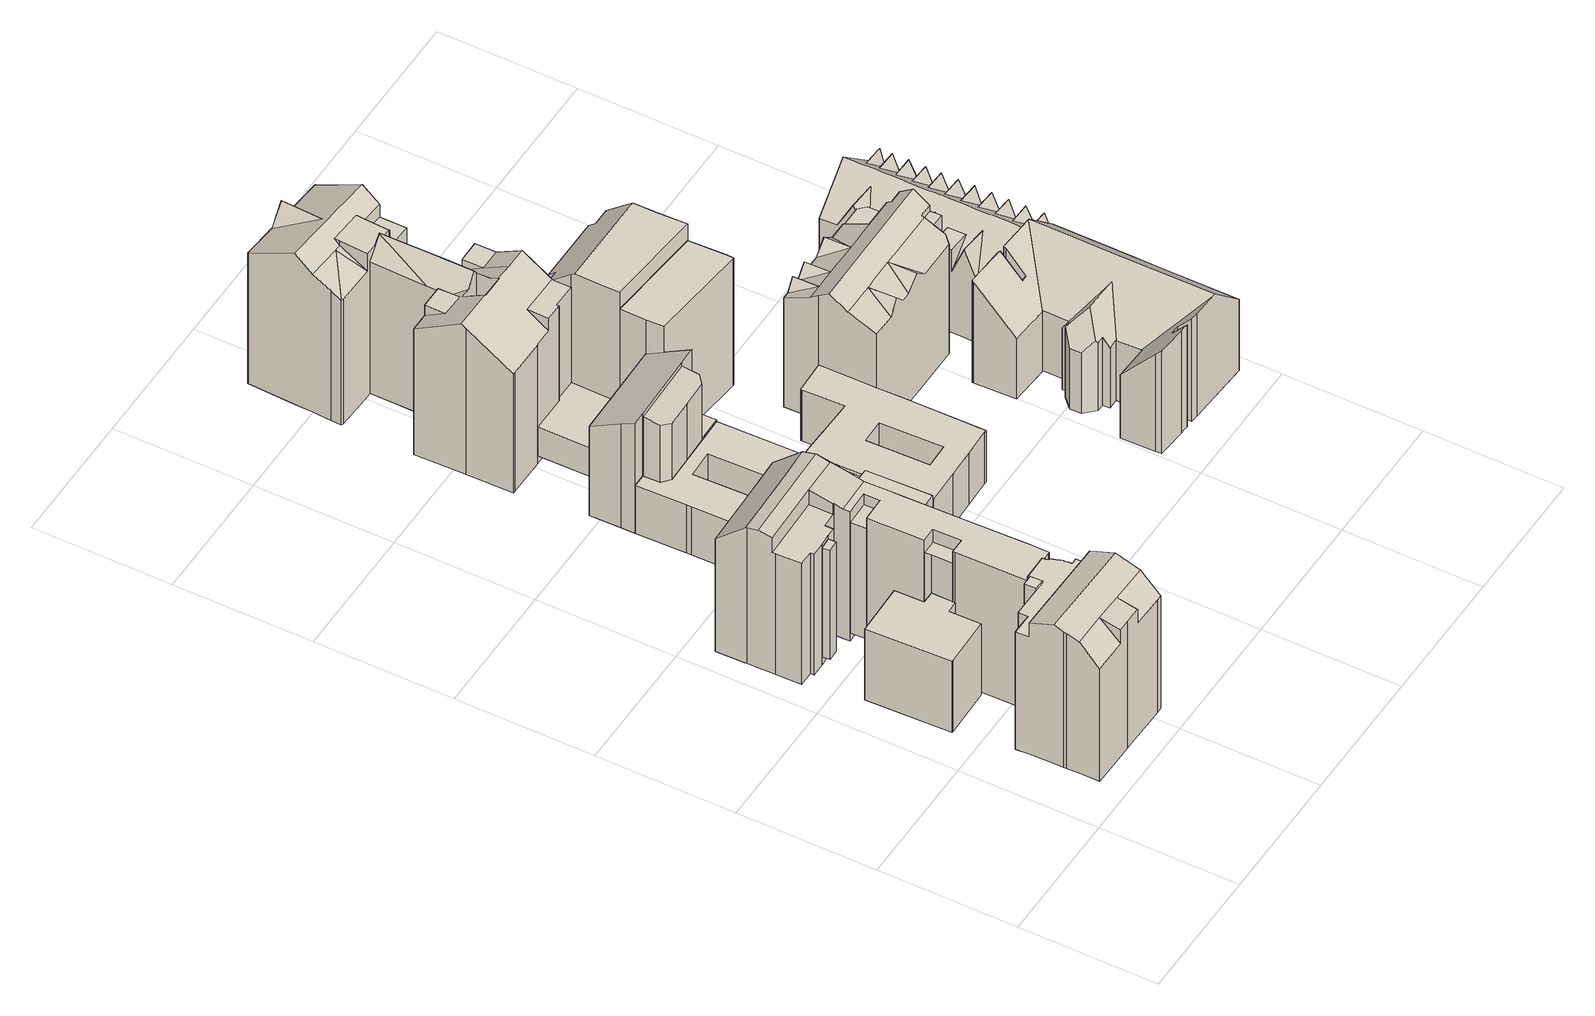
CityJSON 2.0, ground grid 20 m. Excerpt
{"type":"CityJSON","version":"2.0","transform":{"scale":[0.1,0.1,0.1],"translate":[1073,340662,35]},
"CityObjects":{
"building1":{"type":"Building","children":["building1-1","building1-2","building1-3","building1-4","building1-5","building1-6","building1-7"]},
"building1-1":{"type":"BuildingPart","attributes":{"measuredHeight":18.88,"roofType":"FLACHDACH","HoeheDach":"60","NiedrigsteTraufeDesGebaeudes":"60","Blattnummer":"102081","HoeheGrund":"41"},"parents":["building1"],"geometry":[{"type":"Solid","lod":"2","boundaries":[[[[0,1,2,3]],[[4,5,6,7]],[[7,6,1,0]],[[6,5,2,1]],[[5,4,3,2]],[[4,7,0,3]]]]}]},
"building1-2":{"type":"BuildingPart","attributes":{"measuredHeight":12.31,"roofType":"FLACHDACH","HoeheDach":"53","NiedrigsteTraufeDesGebaeudes":"53","Blattnummer":"102081","HoeheGrund":"41"},"parents":["building1"],"geometry":[{"type":"Solid","lod":"2","boundaries":[[[[8,9,10,11,12,13,14,15,16,17]],[[18,19,20,21,22,23,24,25,26,27]],[[27,26,9,8]],[[26,25,10,9]],[[25,24,11,10]],[[24,23,12,11]],[[23,22,13,12]],[[22,21,14,13]],[[21,20,15,14]],[[20,19,16,15]],[[19,18,17,16]],[[18,27,8,17]]]]}]},
"building1-3":{"type":"BuildingPart","attributes":{"measuredHeight":20.42,"roofType":"FLACHDACH","HoeheDach":"63","NiedrigsteTraufeDesGebaeudes":"63","Blattnummer":"102081","HoeheGrund":"42"},"parents":["building1"],"geometry":[{"type":"Solid","lod":"2","boundaries":[[[[28,29,30,31]],[[32,33,34,35]],[[35,34,29,28]],[[34,33,30,29]],[[33,32,31,30]],[[32,35,28,31]]]]}]},
"building1-4":{"type":"BuildingPart","attributes":{"measuredHeight":23.89,"roofType":"FLACHDACH","HoeheDach":"63","NiedrigsteTraufeDesGebaeudes":"59","Blattnummer":"102081","HoeheGrund":"39"},"parents":["building1"],"geometry":[{"type":"Solid","lod":"2","boundaries":[[[[36,37,38,39,40,41,42]],[[43,44,45,46,47,48,49,50,51,52,53,54,55,56,57,58,59,60,61,39,38]],[[62,63,64,65]],[[65,64,66,67]],[[67,66,68,69]],[[69,68,70,71]],[[71,70,72,73]],[[74,36,42,75]],[[76,61,60,77]],[[78,58,57,79]],[[79,57,56,80]],[[80,56,55,81]],[[81,55,54,82]],[[82,54,53,83]],[[83,53,52,84]],[[84,52,51,85]],[[85,51,50,86]],[[86,50,49,87]],[[88,46,45,89]],[[89,45,44,90]],[[90,44,43,91]],[[92,93,94,95]],[[80,81,82,83,84,85,86,87,96,97,88,89,90,91,98,99,100,62,65,67,69,71,73,101,102,92,95,103,104,105,106,107,108,109,110,111,112,113,114,115,116,76,77,117,78,79]],[[118,119,120,121,122,123,124,125]],[[125,124,123,122,110,109,108,107]],[[41,40,115,114,113,112,126,127]],[[92,102,101,73,72,128,129,93]],[[97,96,87,49,48,47,46,88]],[[104,103,95,94,130,131,132,133,105]],[[106,105,133,118,125,107]],[[59,58,78,117,77,60]],[[98,91,43,38,37,99]],[[39,61,76,116,115,40]],[[62,100,99,37,36,74,63]],[[130,134,75,42,135,131]],[[112,111,110,122,121,126]],[[94,93,129,128,72,70,68,66,64,63,74,75,134,130]],[[131,135,42,41,127,136,132]],[[133,132,136,127,126,121,120,119,118]]]]}]},
"building1-5":{"type":"BuildingPart","attributes":{"measuredHeight":23.95,"roofType":"SATTELDACH","HoeheDach":"66","NiedrigsteTraufeDesGebaeudes":"62","Blattnummer":"102081","HoeheGrund":"42"},"parents":["building1"],"geometry":[{"type":"Solid","lod":"2","boundaries":[[[[137,138,139,140,141,142]],[[143,144,145,146,147,148,138,137]],[[149,150,146,145]],[[151,152,153,154,147,146]],[[155,156,157,148,147]],[[158,159,160,161]],[[161,160,162,163]],[[164,144,143,165]],[[147,154,155]],[[150,151,146]],[[166,167,168,169]],[[169,168,170,171]],[[171,170,172,173]],[[173,172,174,175]],[[175,174,176,177]],[[177,176,178,179]],[[179,178,180,181]],[[181,180,182,183]],[[183,182,184,185]],[[185,184,186,187]],[[188,189,190,191]],[[191,190,192,193]],[[193,192,194,195]],[[195,194,196,197]],[[198,157,156,199]],[[200,201,202,203,204,205,196,194,192,190,189,206,186,184,182,180,178,176,174,172,170,168,167,207,208,209,210,162,160,159]],[[211,212,199,156,155,154,153,152,213]],[[199,212,211,213,214,215,216,164,165,217,218,158,161,163,219,220,221,222,166,169,171,173,175,177,179,181,183,185,187,223,188,191,193,195,197,224,225,226,227,228,198]],[[218,217,165,143,137,142,200,159,158]],[[141,140,139,203,202,201,200,142]],[[227,226,225,204,203,139,138]],[[209,208,221,220,219,210]],[[205,204,225,224,197,196]],[[206,189,188,223,187,186]],[[207,167,166,222,221,208]],[[214,213,152,151,150,149,215]],[[216,215,149,145,144,164]],[[148,157,198,228,227,138]],[[162,210,219,163]]]]}]},
"building1-6":{"type":"BuildingPart","attributes":{"measuredHeight":18.5,"roofType":"FLACHDACH","HoeheDach":"60","NiedrigsteTraufeDesGebaeudes":"60","Blattnummer":"102081","HoeheGrund":"41"},"parents":["building1"],"geometry":[{"type":"Solid","lod":"2","boundaries":[[[[229,230,231,232,233]],[[234,235,236,237,238]],[[238,237,230,229]],[[237,236,231,230]],[[236,235,232,231]],[[235,234,233,232]],[[234,238,229,233]]]]}]},
"building1-7":{"type":"BuildingPart","attributes":{"measuredHeight":19.22,"roofType":"FLACHDACH","HoeheDach":"60","NiedrigsteTraufeDesGebaeudes":"60","Blattnummer":"102081","HoeheGrund":"41"},"parents":["building1"],"geometry":[{"type":"Solid","lod":"2","boundaries":[[[[239,240,241,242]],[[243,244,245,246]],[[246,245,240,239]],[[245,244,241,240]],[[244,243,242,241]],[[243,246,239,242]]]]}]},
"building2":{"type":"Building","attributes":{"measuredHeight":7.06,"roofType":"FLACHDACH","HoeheDach":"47","NiedrigsteTraufeDesGebaeudes":"47","Blattnummer":"102081","HoeheGrund":"40"},"geometry":[{"type":"Solid","lod":"2","boundaries":[[[[247,248,249,250,251,252]],[[253,254,255,256,257,258]],[[258,257,248,247]],[[257,256,249,248]],[[256,255,250,249]],[[255,254,251,250]],[[254,253,252,251]],[[253,258,247,252]]]]}]},
"building3":{"type":"Building","children":["building3-1","building3-2"]},
"building3-1":{"type":"BuildingPart","attributes":{"measuredHeight":22,"roofType":"FLACHDACH","HoeheDach":"59","NiedrigsteTraufeDesGebaeudes":"59","Blattnummer":"102081","HoeheGrund":"37"},"parents":["building3"],"geometry":[{"type":"Solid","lod":"2","boundaries":[[[[259,260,261,262]],[[263,264,265,266]],[[266,265,267,268]],[[268,267,269,270]],[[270,269,260,259]],[[264,263,271,272]],[[273,272,271,274,262,261]],[[268,270,259,262,274,271,263,266]],[[269,267,265,264,272,273,261,260]]]]}]},
"building3-2":{"type":"BuildingPart","attributes":{"measuredHeight":25.01,"roofType":"PULTDACH","HoeheDach":"62","NiedrigsteTraufeDesGebaeudes":"58","Blattnummer":"102081","HoeheGrund":"37"},"parents":["building3"],"geometry":[{"type":"Solid","lod":"2","boundaries":[[[[275,276,277,278,279,280,281,282,283]],[[284,285,286,287]],[[288,282,281,289]],[[289,281,280,290]],[[290,280,279,291]],[[291,279,278,292]],[[292,278,277,293]],[[293,277,276,294]],[[295,296,297,298,288,289,290,291,292,293,294,299,284,287]],[[300,301,283,282,288,298,297,296]],[[295,287,286,302,300,296]],[[285,284,299,294,276,275]],[[302,286,285,275,283,301,300]]]]}]},
"building4":{"type":"Building","children":["building4-1","building4-2","building4-3","building4-4","building4-5","building4-6","building4-7","building4-8","building4-9","building4-10"]},
"building4-1":{"type":"BuildingPart","attributes":{"measuredHeight":26.14,"roofType":"SATTELDACH","HoeheDach":"62","NiedrigsteTraufeDesGebaeudes":"58","Blattnummer":"102081","HoeheGrund":"36"},"parents":["building4"],"geometry":[{"type":"Solid","lod":"2","boundaries":[[[[303,304,305,306]],[[307,308,303,306]],[[308,309,303]],[[310,311,312]],[[313,311,310]],[[314,315,316,317]],[[318,306,305,319]],[[320,307,306,318]],[[321,322,323,324]],[[324,323,325,326]],[[308,327,328,309]],[[316,329,330,331,317]],[[309,328,332]],[[333,330,329]],[[315,334,329,316]],[[335,336,337,338]],[[303,309,332,333,329,334,339,340,341,342,343,344,345,304]],[[346,347,348,349,350,327,308,307,320]],[[351,312,311,313,352,353,336,335,354,355,356,357,358,359,326,325]],[[344,343,342,341,340,339,337,336,353,352,313,310,312,351,325,323,322,345]],[[338,360,361,362,363,348,347,346,320,318,319,364,365,321,324,326,359,358,357,356,355,354,335]],[[305,304,345,322,321,365,364,319]],[[334,315,314,362,361,360,338,337,339]],[[363,362,314,317,331,349,348]],[[350,349,331,330,333,332,328,327]]]]}]},
"building4-2":{"type":"BuildingPart","attributes":{"measuredHeight":25.74,"roofType":"SATTELDACH","HoeheDach":"62","NiedrigsteTraufeDesGebaeudes":"57","Blattnummer":"102081","HoeheGrund":"36"},"parents":["building4"],"geometry":[{"type":"Solid","lod":"2","boundaries":[[[[366,367,368,369]],[[370,371,372]],[[373,374,375,376,377]],[[378,379,380,381,374,373]],[[382,383,384,385,378,373]],[[386,387,388,389,390,391]],[[392,393,385,384,394]],[[395,396,393,392]],[[396,397,398,399,393]],[[400,401,402,403]],[[403,402,404,405]],[[406,368,367]],[[366,369,407]],[[408,376,375,409]],[[410,381,380,411]],[[411,380,379,412]],[[413,391,390]],[[414,388,387,415]],[[415,387,386,416]],[[393,399,385]],[[417,398,397,418]],[[404,402,401,419,420,421,413,390,389,422,395,392,394,423,424,425,426,427,428]],[[418,429,430,431,432,414,415,416,433,434,435,436,400,403,405,437,438,439,440,441,442,443,444,408,409,445,410,411,412,446,447,417],[448,449,450,451,452,453,454,455,456,457,458]],[[407,369,368,406,459,441,440,439,438,460]],[[428,427,426,461,462,463,406,367,366,407,460]],[[425,453,452,451,450,462,461,426]],[[424,423,455,454,453,425]],[[434,433,416,386,391,413,421,420,435]],[[449,448,458,383,382,463,462,450]],[[459,372,371,443,442,441]],[[370,377,376,408,444,443,371]],[[385,399,398,417,447,446,378]],[[423,394,384,383,458,457,456,455]],[[422,431,430,429,418,397,396,395]],[[389,388,414,432,431,422]],[[446,412,379,378]],[[374,381,410,445,409,375]],[[436,435,420,419,401,400]],[[437,405,404,428,460,438]],[[463,382,373,377,370,372,459,406]]]]}]},
"building4-3":{"type":"BuildingPart","attributes":{"measuredHeight":8.28,"roofType":"FLACHDACH","HoeheDach":"46","NiedrigsteTraufeDesGebaeudes":"46","Blattnummer":"102081","HoeheGrund":"37"},"parents":["building4"],"geometry":[{"type":"Solid","lod":"2","boundaries":[[[[464,465,466,467,468,469,470,471,472,473,474,475,476,477,478],[479,480,481,482]],[[483,484,485,486,487,488,489,490,491,492,493,494,495,496,497],[498,499,500,501]],[[497,496,465,464]],[[496,495,466,465]],[[495,494,467,466]],[[494,493,468,467]],[[493,492,469,468]],[[492,491,470,469]],[[491,490,471,470]],[[490,489,472,471]],[[489,488,473,472]],[[488,487,474,473]],[[487,486,475,474]],[[486,485,476,475]],[[485,484,477,476]],[[484,483,478,477]],[[483,497,464,478]],[[501,500,480,479]],[[500,499,481,480]],[[499,498,482,481]],[[498,501,479,482]]]]}]},
"building4-4":{"type":"BuildingPart","attributes":{"measuredHeight":8.85,"roofType":"FLACHDACH","HoeheDach":"46","NiedrigsteTraufeDesGebaeudes":"46","Blattnummer":"102081","HoeheGrund":"37"},"parents":["building4"],"geometry":[{"type":"Solid","lod":"2","boundaries":[[[[502,503,504,505,506,507,508,509,510,511,512,513,514,515,516,517,518],[519,520,521,522]],[[523,524,525,526,527,528,529,530,531,532,533,534,535,536,537,538,539],[540,541,542,543]],[[539,538,503,502]],[[538,537,504,503]],[[537,536,505,504]],[[536,535,506,505]],[[535,534,507,506]],[[534,533,508,507]],[[533,532,509,508]],[[532,531,510,509]],[[531,530,511,510]],[[530,529,512,511]],[[529,528,513,512]],[[528,527,514,513]],[[527,526,515,514]],[[526,525,516,515]],[[525,524,517,516]],[[524,523,518,517]],[[523,539,502,518]],[[543,542,520,519]],[[542,541,521,520]],[[541,540,522,521]],[[540,543,519,522]]]]}]},
"building4-5":{"type":"BuildingPart","attributes":{"measuredHeight":22.57,"roofType":"SATTELDACH","HoeheDach":"59","NiedrigsteTraufeDesGebaeudes":"55","Blattnummer":"102081","HoeheGrund":"37"},"parents":["building4"],"geometry":[{"type":"Solid","lod":"2","boundaries":[[[[544,545,546,547,548,549,550,551,552,553,554,555,556,557,558,559]],[[560,561,562,563,564,565,566,567,568,569,570,571,546,545]],[[557,572,573]],[[557,574,572]],[[555,575,574]],[[576,563,577]],[[555,578,575]],[[576,579,563]],[[552,580,581]],[[582,566,583]],[[552,584,580]],[[582,585,566]],[[586,587,588,589,590]],[[591,592,593,594]],[[586,550,549,587]],[[595,548,547,596]],[[597,571,570,598]],[[590,599,550,586]],[[600,589,588,601]],[[602,603,604,605]],[[605,604,606,607]],[[593,573,572,574,575,578,581,580,584,608,599,590,589,600,609,610,611,612,613,614,615,616,617,618,594]],[[619,620,621,622,623,624,625,626,627,628,607,606,629,585,582,583,630,579,576,577,631,632]],[[598,633,602,605,607,628,627,626,625,624,623,622,621,620,619,634,635,636,637,591,594,618,617,616,615,614,613,612,611,610,609,600,601,638,595,596,639,597]],[[632,631,577,563,562,561,560]],[[554,553,552,581,578,555]],[[579,630,583,566,565,564,563]],[[585,629,606,604,603,569,568,567,566]],[[635,634,619,632,560,545,544,636]],[[569,603,602,633,598,570]],[[571,597,639,596,547,546]],[[595,638,601,588,587,549,548]],[[637,636,544,559,592,591]],[[551,550,599,608,584,552]],[[556,555,574,557]],[[559,558,557,573,593,592]]]]}]},
"building4-6":{"type":"BuildingPart","attributes":{"measuredHeight":19.09,"roofType":"PULTDACH","HoeheDach":"57","NiedrigsteTraufeDesGebaeudes":"53","Blattnummer":"102081","HoeheGrund":"37"},"parents":["building4"],"geometry":[{"type":"Solid","lod":"2","boundaries":[[[[640,641,642,643,644,645,646,647,648,649]],[[650,651,652,653,654,655,656,465,464,657]],[[650,649,648,651]],[[651,648,647,652]],[[652,647,646,653]],[[653,646,645,654]],[[654,645,644,655]],[[655,644,643,656]],[[656,643,642,465]],[[465,642,641,464]],[[464,641,640,657]],[[657,640,649,650]]]]}]},
"building4-7":{"type":"BuildingPart","attributes":{"measuredHeight":5.03,"roofType":"FLACHDACH","HoeheDach":"43","NiedrigsteTraufeDesGebaeudes":"43","Blattnummer":"102081","HoeheGrund":"38"},"parents":["building4"],"geometry":[{"type":"Solid","lod":"2","boundaries":[[[[658,659,660,661,662,663,664]],[[665,666,667,668,669,670,671]],[[671,670,659,658]],[[670,669,660,659]],[[669,668,661,660]],[[668,667,662,661]],[[667,666,663,662]],[[666,665,664,663]],[[665,671,658,664]]]]}]},
"building4-8":{"type":"BuildingPart","attributes":{"measuredHeight":18.35,"roofType":"PULTDACH","HoeheDach":"56","NiedrigsteTraufeDesGebaeudes":"55","Blattnummer":"102081","HoeheGrund":"38"},"parents":["building4"],"geometry":[{"type":"Solid","lod":"2","boundaries":[[[[672,673,674,675,676,677,678]],[[679,680,681,682,683,684,685]],[[679,678,677,680]],[[680,677,676,681]],[[681,676,675,682]],[[682,675,674,683]],[[683,674,673,684]],[[684,673,672,685]],[[685,672,678,679]]]]}]},
"building4-9":{"type":"BuildingPart","attributes":{"measuredHeight":8.57,"roofType":"FLACHDACH","HoeheDach":"46","NiedrigsteTraufeDesGebaeudes":"46","Blattnummer":"102081","HoeheGrund":"37"},"parents":["building4"],"geometry":[{"type":"Solid","lod":"2","boundaries":[[[[686,687,688,689,690]],[[690,689,691,469]],[[689,688,656,691]],[[688,687,655,656]],[[687,686,470,655]],[[686,690,469,470]],[[469,691,656,655,470]]]]}]},
"building4-10":{"type":"BuildingPart","attributes":{"measuredHeight":18.52,"roofType":"FLACHDACH","HoeheDach":"56","NiedrigsteTraufeDesGebaeudes":"56","Blattnummer":"102081","HoeheGrund":"38"},"parents":["building4"],"geometry":[{"type":"Solid","lod":"2","boundaries":[[[[692,693,694,695]],[[696,697,698,699]],[[699,698,693,692]],[[698,697,694,693]],[[697,696,695,694]],[[696,699,692,695]]]]}]},
"building5":{"type":"Building","attributes":{"measuredHeight":17.75,"roofType":"SATTELDACH","HoeheDach":"56","NiedrigsteTraufeDesGebaeudes":"48","Blattnummer":"102081","HoeheGrund":"38"},"geometry":[{"type":"Solid","lod":"2","boundaries":[[[[700,701,702,703,704]],[[705,706,707,708,709,710,711,712,713,714,715,716,717,718]],[[719,720,721,722]],[[722,721,723,724]],[[725,726,727,728]],[[728,727,729,730]],[[731,700,704,732]],[[733,734,735,736]],[[736,735,737,738]],[[739,740,741,742]],[[742,741,743,744]],[[745,746,747,748]],[[748,747,749,750]],[[750,749,751,752]],[[752,751,753,754]],[[754,753,755,756]],[[757,758,759,760]],[[760,759,761,762]],[[762,761,763,764]],[[764,763,765,766]],[[767,717,716,768]],[[768,716,715,769]],[[769,715,714,770]],[[770,714,713,771]],[[771,713,712,772]],[[772,712,711,773]],[[774,775,776,777,778,779,780,781,782,710,709,708,707,706,705,718,783,784]],[[770,771,772,773,785,786,757,760,762,764,766,787,788,789,725,728,730,790,791,792,793,794,795,796,797,798,733,736,738,799,731,732,800,739,742,744,801,802,803,804,805,806,807,719,722,724,808,809,745,748,750,752,754,756,810,811,767,768,769]],[[804,803,802,776,775,774,784,805]],[[796,795,794,793,792,812,781,780,779,778,813,797]],[[721,720,814,815,784,783,755,753,751,749,747,746,816,817,723]],[[727,726,818,819,820,765,763,761,759,758,782,781,812,821,822,729]],[[817,816,746,745,809,808,724,723]],[[807,806,805,784,815,814,720,719]],[[729,822,821,812,792,791,790,730]],[[783,718,717,767,811,810,756,755]],[[786,785,773,711,710,782,758,757]],[[743,823,776,802,801,744]],[[733,798,797,813,824,734]],[[799,738,737,701,700,731]],[[704,703,740,739,800,732]],[[787,766,765,820,819,788]],[[789,788,819,818,726,725]],[[702,825,777,776,823,743,741,740,703]],[[737,735,734,824,813,778,777,825,702,701]]]]}]},
"building6":{"type":"Building","attributes":{"measuredHeight":16.91,"roofType":"SATTELDACH","HoeheDach":"54","NiedrigsteTraufeDesGebaeudes":"48","Blattnummer":"102081","HoeheGrund":"37"},"geometry":[{"type":"Solid","lod":"2","boundaries":[[[[826,827,828]],[[829,827,826]],[[830,831,832]],[[833,834,831,830]],[[835,836,837]],[[838,839,836,835]],[[840,841,842,843,844]],[[845,846,847,848]],[[849,847,846]],[[850,851,852,853]],[[854,850,853]],[[855,854,856]],[[857,858,855,856]],[[859,857,860]],[[861,859,860]],[[862,861,863]],[[864,862,863]],[[865,864,866]],[[867,865,866]],[[868,869,867,870]],[[871,868,870]],[[872,873,874]],[[875,872,874]],[[876,877,878]],[[879,876,878]],[[880,881,882]],[[883,880,882]],[[884,885,886]],[[887,884,886]],[[888,887,889]],[[890,891,888,889]],[[839,844,843]],[[842,841,845]],[[847,845,848]],[[892,893,894,895,896,897,898,899,900,901,902,838,835,837,834,833,830,832,829,826,828,903,904,905]],[[906,907,908,909,910,911,912,849,846,845,841,840,913]],[[854,855,858,914,915,916,917,918,851,850]],[[861,862,864,865,867,869,868,871,873,872,875,877,876,879,881,880,883,885,884,887,888,891,919,920,921,922,923,924,925,926,927,928,929,930,931,932,933,934,935,936,937,938,939,940,941,942,914,858,857,859]],[[943,944,945,946,947,948,949,950,951,952,953,954,955,956,957,958,959,960,961,962,963,964,965,966,967,968,890,889,887,886,885,883,882,881,879,878,877,875,874,873,871,870,867,866,864,863,861,860,857,856,854,853,852,969,970]],[[971,972,910,909,908,907,906,913,973,902,901,900,899,898,897,896,895,894,893,892,905,974,975,976,918,917,916,915,914,942,941,940,939,938,937,936,935,934,933,932,931,930,929,928,927,926,925,924,923,922,921,920,919]],[[903,828,827,829,832,831,834,837,836,839,843,842,845,847,849,912,911,968,967,966,965,964,963,962,961,960,959,958,957,956,955,954,953,952,951,950,949,948,947,946,945,944,943,970,904]],[[973,913,840,844,839,838,902]],[[972,971,919,891,890,968,911,910]],[[918,976,975,969,852,851]],[[970,969,975,974,905,904]]]]}]}
},
"vertices":[
[65,421,58],[65,410,58],[49,409,58],[48,420,58],[48,420,247],[49,409,247],[65,410,247],[65,421,247],
[104,297,58],[104,263,58],[87,262,58],[88,217,58],[15,215,58],[13,215,58],[9,337,58],[11,337,58],[85,339,58],[86,297,58],[86,297,181],[85,339,181],[11,337,181],[9,337,181],[13,215,181],[15,215,181],[88,217,181],[87,262,181],[104,263,181],[104,297,181],
[106,158,73],[107,141,73],[91,141,73],[91,158,73],[91,158,277],[91,141,277],[107,141,277],[106,158,277],
[100,434,271],[101,434,271],[101,421,268],[156,423,268],[156,440,272],[156,470,278],[100,469,278],[101,411,268],[137,412,268],[137,389,268],[102,388,268],[102,376,268],[103,319,268],[103,307,268],[125,307,268],[126,267,268],[104,267,268],[104,263,268],[106,162,268],[144,163,268],[160,163,268],[162,163,268],[162,192,268],[159,285,268],[157,376,268],[157,393,268],[78,433,44],[78,433,253],[78,421,253],[78,421,44],[65,421,253],[65,421,44],[48,420,253],[48,420,44],[28,420,253],[28,420,44],[28,425,253],[28,425,44],[100,434,253],[100,469,253],[157,393,44],[157,376,44],[162,192,44],[162,163,44],[160,163,44],[144,163,44],[106,162,44],[104,263,44],[104,267,44],[126,267,44],[125,307,44],[103,307,44],[102,388,44],[137,389,44],[137,412,44],[101,411,44],[6,425,44],[6,425,253],[5,461,253],[5,461,44],[103,319,44],[102,376,44],[101,421,44],[101,434,44],[100,434,44],[9,425,44],[7,425,44],[5,466,44],[4,485,44],[4,501,44],[4,504,44],[3,546,44],[4,546,44],[98,549,44],[154,551,44],[155,509,44],[155,501,44],[155,490,44],[156,470,44],[156,440,44],[156,423,44],[159,285,44],[4,504,278],[5,504,278],[99,507,278],[155,509,278],[154,551,239],[98,549,239],[4,546,239],[3,546,239],[155,501,280],[155,490,283],[9,425,253],[7,425,253],[5,466,253],[5,466,278],[4,485,283],[4,501,279],[6,466,253],[6,466,278],[5,485,283],
[17,73,311],[164,71,311],[163,106,298],[107,107,298],[67,107,298],[16,108,298],[17,59,306],[17,56,305],[18,38,298],[68,38,298],[109,37,298],[165,36,298],[18,9,266],[69,8,266],[69,8,290],[85,8,290],[101,8,290],[110,8,290],[110,8,266],[158,7,266],[166,7,266],[15,127,71],[15,127,274],[18,127,274],[18,127,71],[47,127,274],[47,127,71],[17,56,71],[17,59,71],[107,141,71],[107,141,274],[106,158,274],[106,158,71],[106,162,274],[106,162,71],[144,163,274],[144,163,71],[144,158,274],[144,158,71],[146,155,274],[146,155,71],[148,153,274],[148,153,71],[149,150,274],[149,150,71],[150,147,274],[150,147,71],[151,144,274],[151,144,71],[152,141,274],[152,141,71],[153,138,71],[153,138,274],[153,135,274],[153,135,71],[154,132,274],[154,132,71],[154,129,274],[154,129,71],[154,126,274],[154,126,71],[166,7,71],[158,7,71],[16,108,274],[67,107,274],[107,107,274],[163,106,274],[163,126,274],[160,126,274],[153,139,274],[106,141,274],[91,141,274],[66,141,274],[47,141,274],[101,8,71],[110,8,71],[85,8,71],[69,8,71],[18,9,71],[18,38,71],[17,73,71],[16,108,71],[47,141,71],[66,141,71],[91,141,71],[106,141,71],[153,139,71],[160,126,71],[163,126,71],[163,106,71],[164,71,71],[165,36,71],
[104,267,62],[104,297,62],[103,307,62],[125,307,62],[126,267,62],[126,267,247],[125,307,247],[103,307,247],[104,297,247],[104,267,247],
[102,388,58],[101,411,58],[137,412,58],[137,389,58],[137,389,250],[137,412,250],[101,411,250],[102,388,250],
[302,505,50],[305,411,50],[276,410,50],[275,453,50],[248,453,50],[245,504,50],[245,504,121],[248,453,121],[275,453,121],[276,410,121],[305,411,121],[302,505,121],
[294,812,17],[294,812,237],[294,849,237],[294,849,17],[442,783,17],[442,783,237],[442,772,237],[442,772,17],[440,772,237],[440,772,17],[295,786,237],[295,786,17],[440,836,17],[440,836,237],[423,838,237],[423,838,17],
[438,913,266],[438,951,234],[412,951,234],[412,961,225],[313,961,225],[313,951,234],[295,951,234],[295,918,262],[294,913,266],[438,877,16],[438,877,266],[440,836,266],[440,836,16],[295,918,16],[295,951,16],[313,951,16],[313,961,16],[412,961,16],[412,951,16],[438,951,16],[295,849,16],[294,849,16],[294,877,16],[294,913,16],[438,913,16],[294,849,266],[294,877,266],[295,849,266],
[198,1197,249],[148,1201,249],[147,1174,234],[146,1159,226],[149,1158,226],[206,1156,226],[208,1197,249],[221,1229,268],[224,1289,268],[203,1290,237],[244,1287,237],[295,1152,227],[295,1190,227],[257,1193,227],[255,1153,227],[146,1159,10],[147,1174,10],[149,1158,10],[152,1295,10],[152,1295,236],[166,1294,236],[166,1294,10],[191,1292,236],[191,1292,10],[206,1156,257],[208,1197,257],[257,1193,249],[257,1193,257],[255,1153,257],[209,1205,257],[258,1202,257],[295,1190,249],[296,1282,10],[296,1282,237],[295,1282,237],[295,1282,10],[295,1215,271],[259,1218,271],[242,1220,271],[221,1221,271],[209,1222,271],[200,1223,271],[149,1227,271],[206,1156,10],[210,1156,10],[255,1154,10],[255,1154,257],[210,1156,257],[203,1291,237],[245,1287,237],[262,1285,237],[262,1285,10],[245,1287,10],[244,1287,10],[224,1289,10],[203,1290,10],[203,1291,10],[295,1215,10],[295,1190,10],[295,1152,10],[255,1153,10],[148,1201,10],[149,1227,10],
[171,1026,248],[205,1025,248],[204,1055,248],[171,1055,248],[233,1155,269],[210,1156,240],[210,1075,238],[234,1055,270],[257,1133,238],[255,1136,241],[255,1154,241],[233,1155,270],[254,1055,242],[255,1081,242],[263,1089,231],[263,1128,231],[234,1021,270],[239,1021,262],[239,1000,263],[263,1055,230],[259,915,240],[259,918,240],[295,918,240],[295,945,240],[234,946,240],[234,915,240],[263,988,269],[263,1025,248],[239,989,269],[295,988,269],[295,1025,248],[295,1050,248],[295,1055,248],[263,1055,248],[150,915,12],[150,915,218],[147,915,218],[147,915,12],[146,982,264],[146,982,12],[204,1055,230],[171,1055,230],[255,1154,12],[255,1136,12],[263,1128,12],[263,1089,12],[255,1081,12],[234,915,218],[295,918,12],[259,918,12],[259,915,12],[295,1055,12],[295,1050,12],[173,915,218],[206,915,218],[207,915,218],[295,951,244],[239,988,269],[234,988,269],[205,988,269],[205,989,269],[172,989,269],[146,989,269],[295,1025,12],[295,988,12],[295,951,12],[295,945,12],[234,915,12],[207,915,12],[206,915,12],[173,915,12],[146,989,12],[144,1055,12],[171,1055,12],[204,1055,12],[210,1055,12],[210,1075,12],[210,1156,12],[233,1155,12],[257,1133,12],[254,1055,12],[263,1055,12],[234,1021,12],[220,1021,12],[205,1021,12],[205,1009,12],[205,989,12],[205,988,12],[234,988,12],[239,988,12],[239,989,12],[239,1000,12],[239,1021,12],[210,1055,237],[144,1055,230],[205,1009,257],[205,1021,250],[220,1021,250],
[150,744,24],[169,744,24],[170,720,24],[182,710,24],[221,711,24],[259,712,24],[297,713,24],[300,589,24],[302,505,24],[245,504,24],[221,503,24],[155,501,24],[154,551,24],[152,665,24],[152,672,24],[202,692,24],[206,555,24],[246,556,24],[242,694,24],[152,672,107],[152,665,107],[154,551,107],[155,501,107],[221,503,107],[245,504,107],[302,505,107],[300,589,107],[297,713,107],[259,712,107],[221,711,107],[182,710,107],[170,720,107],[169,744,107],[150,744,107],[242,694,107],[246,556,107],[206,555,107],[202,692,107],
[442,569,23],[443,522,23],[443,519,23],[444,415,23],[441,415,23],[400,414,23],[358,412,23],[308,411,23],[305,411,23],[302,505,23],[300,589,23],[343,588,23],[346,588,23],[395,587,23],[393,647,23],[393,649,23],[441,651,23],[355,535,23],[358,445,23],[393,446,23],[390,536,23],[441,651,112],[393,649,112],[393,647,112],[395,587,112],[346,588,112],[343,588,112],[300,589,112],[302,505,112],[305,411,112],[308,411,112],[358,412,112],[400,414,112],[441,415,112],[444,415,112],[443,519,112],[443,522,112],[442,569,112],[390,536,112],[393,446,112],[358,445,112],[355,535,112],
[441,651,232],[441,636,242],[652,638,242],[652,657,228],[632,657,228],[632,664,223],[589,664,223],[562,663,223],[542,663,223],[521,663,223],[508,663,223],[492,663,223],[476,663,223],[463,663,223],[450,663,223],[441,663,223],[442,610,223],[451,610,223],[476,610,223],[492,610,223],[508,611,223],[522,611,223],[542,611,223],[563,611,223],[589,611,223],[632,611,223],[632,615,225],[652,615,225],[462,700,223],[450,700,205],[475,700,205],[491,700,223],[493,570,223],[477,569,205],[507,700,205],[509,570,205],[541,701,223],[521,700,205],[543,570,223],[523,570,205],[561,701,205],[563,570,205],[589,664,202],[632,664,202],[632,691,202],[622,701,202],[588,701,202],[440,700,16],[440,700,205],[443,700,205],[443,700,16],[632,657,16],[652,657,16],[652,615,16],[632,615,16],[588,701,205],[622,701,16],[632,691,16],[632,598,16],[632,598,217],[632,581,209],[632,581,16],[622,570,205],[622,570,16],[562,701,205],[588,701,16],[562,701,16],[561,701,16],[541,701,16],[521,700,16],[507,700,16],[491,700,16],[475,700,16],[462,700,16],[450,700,16],[442,569,16],[451,569,16],[477,569,16],[493,570,16],[509,570,16],[522,570,16],[523,570,16],[543,570,16],[563,570,16],[590,570,16],[590,570,205],[522,570,205],[451,569,205],[442,569,205],[632,611,16],[442,610,16],[441,636,16],[441,651,16],[441,663,16],[632,664,16],[652,638,16],
[150,764,204],[150,744,215],[169,744,215],[270,747,215],[296,748,215],[295,786,193],[294,812,178],[207,810,178],[152,809,178],[149,809,178],[149,809,24],[152,809,24],[207,810,24],[294,812,24],[295,786,24],[296,748,24],[270,747,24],[150,764,24],
[294,812,26],[207,810,26],[206,915,26],[259,915,26],[259,918,26],[295,918,26],[294,849,26],[294,849,76],[295,918,76],[259,918,76],[259,915,76],[206,915,76],[207,810,76],[294,812,76],
[170,720,206],[182,710,204],[221,711,204],[259,712,204],[271,723,206],[270,747,210],[169,744,210],[169,744,26],[270,747,26],[271,723,26],[259,712,26],[221,711,26],[182,710,26],[170,720,26],
[297,713,110],[296,748,110],[270,747,110],[271,723,110],[259,712,110],[271,723,24],
[632,598,30],[632,615,30],[652,615,30],[653,598,30],[653,598,215],[652,615,215],[632,615,215],[632,598,215],
[602,370,133],[614,358,150],[635,378,181],[615,400,152],[602,387,133],[709,444,206],[709,409,206],[709,374,206],[709,339,206],[709,307,206],[709,243,206],[764,240,151],[764,358,151],[764,363,151],[764,380,151],[764,385,151],[763,385,152],[763,504,152],[709,507,206],[584,452,28],[584,452,132],[582,512,202],[582,512,28],[582,514,205],[582,514,28],[591,250,28],[591,250,205],[590,258,196],[590,258,28],[589,308,137],[589,308,28],[602,370,28],[602,387,28],[628,345,28],[628,345,131],[627,355,146],[627,355,28],[617,355,145],[617,355,28],[617,402,28],[617,402,149],[627,402,148],[627,402,28],[627,412,134],[627,412,28],[644,510,28],[644,510,205],[644,508,202],[644,508,28],[645,479,168],[645,479,28],[653,479,169],[653,479,28],[653,507,202],[653,507,28],[653,510,205],[653,510,28],[668,245,28],[668,245,205],[658,246,205],[658,246,28],[658,267,180],[658,267,28],[646,267,181],[646,267,28],[646,246,205],[646,246,28],[763,504,28],[763,385,28],[764,385,28],[764,380,28],[764,363,28],[764,358,28],[764,240,28],[643,448,132],[643,413,132],[643,412,132],[687,376,181],[643,344,132],[643,343,132],[643,311,133],[643,309,133],[708,243,205],[708,507,205],[642,449,132],[709,243,28],[708,243,28],[641,247,28],[633,247,28],[600,249,28],[600,308,28],[641,308,28],[643,308,28],[643,309,28],[643,311,28],[643,343,28],[643,344,28],[643,345,28],[641,345,28],[614,358,28],[615,400,28],[641,412,28],[643,412,28],[643,413,28],[643,448,28],[642,449,28],[641,449,28],[600,451,28],[600,513,28],[641,511,28],[708,507,28],[709,507,28],[643,308,133],[643,345,133],[600,451,132],[641,449,132],[641,511,205],[600,513,205],[600,249,205],[633,247,205],[641,247,205],[641,308,133],[600,308,136],[641,412,132],[641,345,133],[641,378,181],
[652,723,172],[691,721,172],[652,746,126],[652,701,126],[652,678,172],[692,675,172],[652,700,126],[652,657,128],[652,656,126],[652,633,172],[692,630,172],[652,655,126],[652,615,136],[653,610,126],[653,598,162],[653,584,162],[685,582,162],[685,608,162],[653,610,162],[653,584,126],[653,566,172],[693,563,172],[653,584,125],[653,548,125],[760,748,165],[760,755,141],[760,756,136],[730,750,165],[760,740,136],[760,730,165],[730,731,165],[761,719,136],[760,721,141],[761,707,165],[730,708,165],[761,694,136],[761,683,165],[731,685,165],[761,672,136],[761,661,165],[731,662,165],[761,649,136],[761,637,165],[761,643,150],[731,639,165],[762,625,136],[762,614,165],[762,624,136],[731,616,165],[762,604,136],[762,590,165],[762,603,136],[732,592,165],[762,578,136],[762,566,165],[762,577,136],[732,568,165],[762,555,136],[762,542,165],[762,554,136],[732,543,165],[763,529,136],[763,516,165],[732,518,165],[762,504,136],[763,504,136],[651,763,19],[652,746,19],[652,723,19],[652,701,19],[652,700,19],[652,678,19],[652,657,19],[652,656,19],[652,655,19],[652,633,19],[652,615,19],[651,763,126],[651,771,126],[651,771,19],[653,584,19],[653,566,19],[653,548,19],[653,535,19],[653,510,19],[653,510,125],[653,535,125],[653,598,19],[760,721,19],[760,730,19],[760,740,19],[760,748,19],[760,755,19],[763,504,19],[763,516,19],[763,529,19],[762,542,19],[762,554,19],[762,555,19],[762,566,19],[762,577,19],[762,578,19],[762,590,19],[762,603,19],[762,604,19],[762,614,19],[762,624,19],[762,625,19],[761,637,19],[761,643,19],[761,649,19],[761,661,19],[761,672,19],[761,683,19],[761,694,19],[761,707,19],[761,719,19],[705,760,188],[705,751,188],[705,743,188],[706,733,188],[706,722,188],[706,720,188],[706,710,188],[706,697,188],[706,686,188],[706,675,188],[706,664,188],[706,652,188],[707,640,188],[707,629,188],[707,628,188],[707,617,188],[707,607,188],[707,593,188],[707,580,188],[707,569,188],[707,562,188],[708,558,188],[708,545,188],[708,532,188],[708,519,188],[708,507,188],[760,765,136],[705,768,188],[762,504,19],[708,507,19],[653,610,19],[705,768,19],[760,765,19],[760,756,19]
]}
